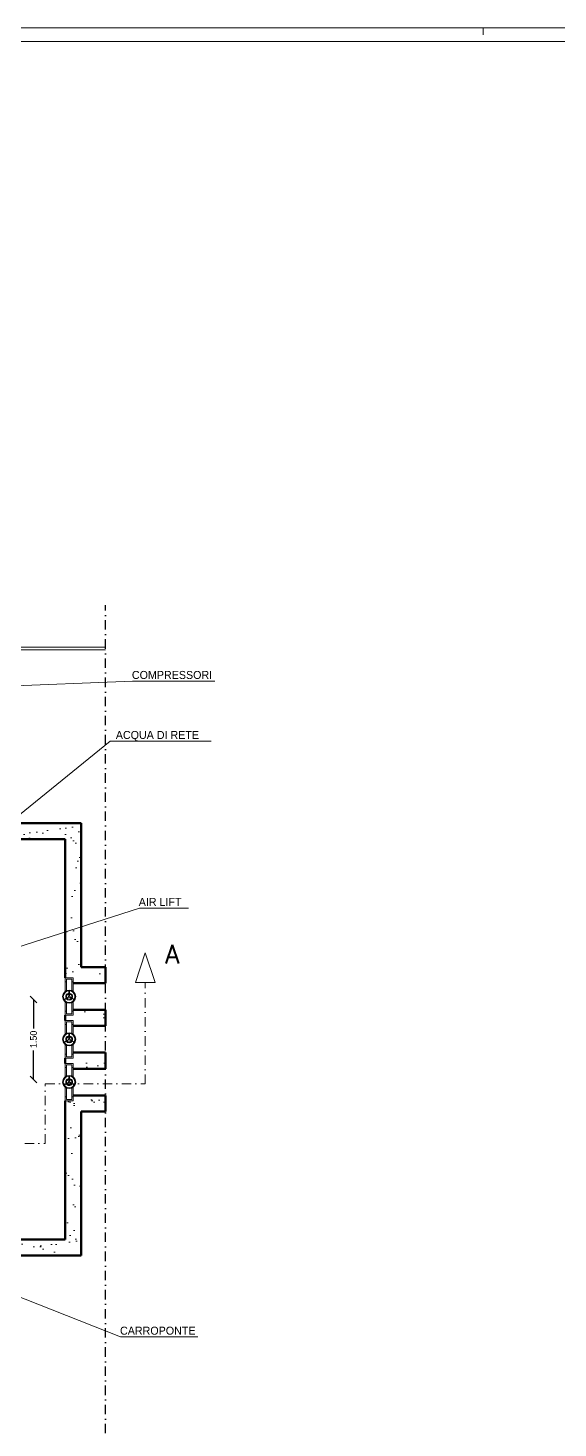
# Model space of a CAD drawing. Extents: x -2884 to -859, y 3232 to 5149.
# Drawn here: x -1659 to -1461, y 4624 to 5149 of the extents above; entities that cross this region are included whole.
import ezdxf
from ezdxf.enums import TextEntityAlignment as Align

# ---------------------------------------------------------------- set-up
doc = ezdxf.new("R2010")
doc.units = 0
doc.header["$MEASUREMENT"] = 0
doc.linetypes.add('DGN Style 4', pattern=[707.685435, 353.621704, -176.810852, 0.442027, -176.810852])
doc.layers.get('0').update_dxf_attribs({"linetype": 'CONTINUOUS', "lineweight": 15})
doc.layers.get('DEFPOINTS').update_dxf_attribs({"linetype": 'CONTINUOUS', "lineweight": 15})
for name, color, linetype, lineweight in [('Cartiglio', 7, 'CONTINUOUS', 15), ('Muratura', 7, 'CONTINUOUS', 15), ('Paratoie', 7, 'CONTINUOUS', 15), ('Quote e scritte', 252, 'CONTINUOUS', 15), ('Ringhiera in primo piano', 96, 'CONTINUOUS', 15)]:
    doc.layers.add(name, color=color, linetype=linetype, lineweight=lineweight)
doc.layers.add('Contorni', color=30, linetype='CONTINUOUS')
doc.styles.add('Style-ENGINEERING', font='ENGINEERING.shx')
doc.dimstyles.new('SASA$0', dxfattribs={"dimtxt": 0.1, "dimasz": 0.1, "dimexe": 0.18, "dimexo": 0.0625, "dimgap": 0.1, "dimtad": 0, "dimzin": 0, "dimdsep": 46, "dimtxsty": 'Standard', "dimblk1": 'OBLIQUE', "dimblk2": 'OBLIQUE', "dimsah": 1, "dimcen": 0.09, "dimse1": 1, "dimse2": 1, "dimadec": 0, "dimazin": 0, "dimtfac": 1, "dimtdec": 4, "dimtofl": 0, "dimtmove": 0, "dimatfit": 3, "dimldrblk": 'OBLIQUE', "dimfxl": 1, "dimtolj": 1, "dimtzin": 0, "dimarcsym": 0})
pattern_1 = [(37.5, (37611.4005, -59850.958), (-0.3149668, 9.63411885), [0, -7.6, 0, -8.5, 0, -8.125]), (7.5, (37611.4, -59850.958), (8.8488835, 14.1107303), [0, -4.1, 0, -6.85, 0, -2.625]), (327.5, (37605.2505, -59850.958), (15.5707093, 0.0282953), [0, -2.5, 0, -9, 0, -11.75]), (317.5, (37605.25, -59850.958), (15.030633, 4.3883778), [0, -1.25, 0, -5.9, 0, -6.75])]

# ---------------------------------------------------------------- blocks, each defined once
blk = doc.blocks.new('_OBLIQUE')
at = {"color": 0, "linetype": 'ByBlock'}
blk.add_line((-0.5, -0.5), (0.5, 0.5), dxfattribs=at)
blk = doc.blocks.new('*D87')
at = {"layer": 'DEFPOINTS', "color": 0, "linetype": 'Continuous', "transparency": 16777216}
for p in [(-1662.52, 4784.88), (-1662.52, 4754.88), (-1657.37, 4754.88)]:
    blk.add_point(p, dxfattribs=at)
at = {"layer": 'Quote e scritte', "color": 0, "linetype": 'Continuous', "lineweight": -2, "transparency": 16777216}
for p, q in [((-1657.37, 4784.88), (-1657.37, 4774.01)), ((-1657.37, 4754.88), (-1657.37, 4765.76))]:
    blk.add_line(p, q, dxfattribs=at)
at = {"layer": 'Quote e scritte', "color": 0, "linetype": 'Continuous', "lineweight": -2, "transparency": 16777216, "xscale": 2.5, "yscale": 2.5, "zscale": 2.5}
for p, rotation in [((-1657.37, 4784.88), 90), ((-1657.37, 4754.88), 270)]:
    blk.add_blockref('_OBLIQUE', p, dxfattribs=dict(at, rotation=rotation))
at = {"layer": 'Quote e scritte', "color": 0, "linetype": 'Continuous', "transparency": 16777216, "insert": (-1657.37, 4769.88), "char_height": 2.5, "attachment_point": 5, "rotation": 90}
blk.add_mtext('\\A1;1.50', dxfattribs=at)

msp = doc.modelspace()

# ---------------------------------------------------------------- hatches: boundary and pattern name
at = {"layer": 'Muratura', "linetype": 'Continuous'}
h = msp.add_hatch(dxfattribs=at)
h.set_pattern_fill('AR-SAND', color=256, scale=5)
h.set_pattern_definition(pattern_1)
h.paths.add_polyline_path([(-1639.52, 4850.882), (-1662.52, 4850.882), (-1662.52, 4856.544), (-1668.52, 4850.34), (-1668.52, 4840.882), (-1665.52, 4840.882), (-1665.52, 4839.382), (-1665.52, 4838.882), (-1662.52, 4838.882), (-1662.52, 4844.882), (-1645.52, 4844.882), (-1645.52, 4810.181), (-1639.52, 4812.104)])
h.paths.add_polyline_path([(-1639.52, 4812.104), (-1645.52, 4810.181), (-1645.52, 4792.893), (-1642.52, 4792.893), (-1642.52, 4791.393), (-1642.52, 4790.893), (-1630.366, 4790.893), (-1630.366, 4796.893), (-1639.52, 4796.893)])
h = msp.add_hatch(dxfattribs=at)
h.set_pattern_fill('AR-SAND', color=256, scale=5)
h.set_pattern_definition(pattern_1)
h.paths.add_polyline_path([(-1630.366, 4764.893), (-1642.52, 4764.893), (-1642.52, 4764.393), (-1642.52, 4762.893), (-1645.52, 4762.893), (-1645.52, 4760.893), (-1642.52, 4760.893), (-1642.52, 4759.393), (-1642.52, 4758.893), (-1630.366, 4758.893)])
h.paths.add_polyline_path([(-1630.366, 4780.893), (-1642.52, 4780.893), (-1642.52, 4780.393), (-1642.52, 4778.893), (-1645.52, 4778.893), (-1645.52, 4776.893), (-1642.52, 4776.893), (-1642.52, 4775.393), (-1642.52, 4774.893), (-1630.366, 4774.893)])
h = msp.add_hatch(dxfattribs=at)
h.set_pattern_fill('AR-SAND', color=256, scale=5)
h.set_pattern_definition(pattern_1)
edge = h.paths.add_edge_path()
edge.add_line((-1728.751, 4654.803), (-1754.671, 4654.803))
edge.add_line((-1754.671, 4654.803), (-1754.671, 4653.689))
edge.add_line((-1754.671, 4653.689), (-1753.307, 4653.689))
edge.add_line((-1753.307, 4653.689), (-1753.307, 4653.533))
edge.add_line((-1753.307, 4653.533), (-1755.899, 4653.533))
edge.add_line((-1755.899, 4653.533), (-1755.899, 4653.29))
edge.add_ellipse((-1755.708, 4653.222), major_axis=(0.191, 0), ratio=0.95, start_angle=90, end_angle=178.55456)
edge.add_line((-1755.899, 4653.227), (-1755.899, 4652.904))
edge.add_line((-1755.899, 4652.904), (-1728.751, 4652.904))
edge.add_line((-1728.751, 4652.904), (-1728.751, 4653.533))
edge.add_line((-1728.751, 4653.533), (-1730.115, 4653.533))
edge.add_line((-1730.115, 4653.533), (-1730.115, 4653.689))
edge.add_line((-1730.115, 4653.689), (-1728.751, 4653.689))
edge.add_line((-1728.751, 4653.689), (-1728.751, 4654.803))
h.paths.add_polyline_path([(-1701.465, 4654.803), (-1724.675, 4654.803), (-1724.675, 4652.904), (-1701.465, 4652.904), (-1701.465, 4653.533), (-1702.83, 4653.533), (-1702.83, 4653.689), (-1701.465, 4653.689)], flags=17)
h.paths.add_polyline_path([(-1662.52, 4673.276), (-1668.52, 4675.639), (-1668.52, 4658.882), (-1701.347, 4658.882), (-1701.693, 4656.618), (-1724.675, 4656.618), (-1724.675, 4655.866), (-1701.465, 4655.866), (-1701.465, 4656.54), (-1700.101, 4656.54), (-1700.101, 4653.689), (-1698.737, 4653.689), (-1698.737, 4653.533), (-1701.329, 4653.533), (-1701.329, 4652.904), (-1662.52, 4652.904)])
h.paths.add_polyline_path([(-1639.52, 4742.893), (-1630.366, 4742.893), (-1630.366, 4748.893), (-1642.52, 4748.893), (-1642.52, 4748.393), (-1642.52, 4746.893), (-1645.52, 4746.893), (-1645.52, 4694.904), (-1662.52, 4694.882), (-1662.52, 4700.882), (-1665.52, 4700.882), (-1665.52, 4700.382), (-1665.52, 4698.882), (-1668.52, 4698.882), (-1668.52, 4675.639), (-1662.52, 4673.276), (-1662.52, 4688.882), (-1639.52, 4688.882)])
h.paths.add_polyline_path([(-1664.998, 4676.484), (-1664.998, 4682.817), (-1667.998, 4682.817), (-1667.998, 4676.484)], flags=24)

# ---------------------------------------------------------------- linework, layer by layer
at = {"layer": 'Cartiglio', "linetype": 'Continuous'}
msp.add_line((-1488.733, 5148.979), (-1488.733, 5146.479), dxfattribs=at)
at = {"layer": 'Cartiglio', "ltscale": 100}
for points in [[(-858.733, 4307.979), (-858.733, 5148.979), (-2047.733, 5148.979), (-2047.733, 4307.979)], [(-863.733, 4312.979), (-863.733, 5143.979), (-2042.733, 5143.979), (-2042.733, 4312.979)]]:
    msp.add_lwpolyline(points, close=True, dxfattribs=at)
at = {"layer": 'Contorni', "linetype": 'DGN Style 4', "ltscale": 0.01}
msp.add_line((-1630.366, 4607.879), (-1630.366, 4932.666), dxfattribs=at)
at = {"layer": 'Muratura', "linetype": 'Continuous', "lineweight": 50}
for p, q in [((-1662.52, 4850.882), (-1639.52, 4850.882)), ((-1639.52, 4796.893), (-1639.52, 4850.882)), ((-1662.52, 4844.882), (-1645.52, 4844.882)), ((-1645.52, 4792.893), (-1645.52, 4844.882)), ((-1630.366, 4796.893), (-1630.366, 4790.893)), ((-1630.366, 4780.893), (-1642.52, 4780.893)), ((-1630.366, 4780.893), (-1630.366, 4774.893)), ((-1645.52, 4778.893), (-1645.52, 4776.893)), ((-1630.366, 4774.893), (-1642.52, 4774.893)), ((-1645.52, 4762.893), (-1645.52, 4760.893)), ((-1630.366, 4764.893), (-1642.52, 4764.893)), ((-1630.366, 4764.893), (-1630.366, 4758.893)), ((-1630.366, 4758.893), (-1642.52, 4758.893)), ((-1645.52, 4746.893), (-1645.52, 4694.904)), ((-1630.366, 4748.893), (-1630.366, 4742.893)), ((-1639.52, 4742.871), (-1639.52, 4688.882)), ((-1662.52, 4694.882), (-1645.52, 4694.904)), ((-1662.52, 4688.882), (-1639.52, 4688.882))]:
    msp.add_line(p, q, dxfattribs=at)
for points in [[(-1630.366, 4796.893), (-1639.52, 4796.893)], [(-1630.366, 4790.893), (-1642.52, 4790.893)], [(-1642.4, 4748.893), (-1630.366, 4748.893)], [(-1639.52, 4742.893), (-1630.366, 4742.893)]]:
    msp.add_lwpolyline(points, dxfattribs=at)
at = {"layer": 'Paratoie', "linetype": 'Continuous'}
for p, q in [((-1642.52, 4792.893), (-1645.52, 4792.893)), ((-1645.52, 4791.393), (-1645.52, 4787.832)), ((-1642.52, 4791.393), (-1642.52, 4787.832)), ((-1644.117, 4786.165), (-1644.117, 4788.081)), ((-1643.923, 4786.165), (-1643.923, 4788.081)), ((-1644.304, 4785.84), (-1645.964, 4784.882)), ((-1644.208, 4785.673), (-1645.867, 4784.715)), ((-1645.52, 4780.393), (-1645.52, 4783.954)), ((-1643.832, 4785.673), (-1642.173, 4784.715)), ((-1643.736, 4785.84), (-1642.077, 4784.882)), ((-1642.52, 4780.393), (-1642.52, 4783.954)), ((-1642.52, 4778.893), (-1645.52, 4778.893)), ((-1642.52, 4776.893), (-1645.52, 4776.893)), ((-1645.52, 4775.393), (-1645.52, 4771.832)), ((-1644.117, 4770.165), (-1644.117, 4772.081)), ((-1643.923, 4770.165), (-1643.923, 4772.081)), ((-1642.52, 4775.393), (-1642.52, 4771.832)), ((-1644.304, 4769.84), (-1645.964, 4768.882)), ((-1644.208, 4769.673), (-1645.867, 4768.715)), ((-1645.52, 4764.393), (-1645.52, 4767.954)), ((-1643.832, 4769.673), (-1642.173, 4768.715)), ((-1643.736, 4769.84), (-1642.077, 4768.882)), ((-1642.52, 4764.393), (-1642.52, 4767.954)), ((-1642.52, 4762.893), (-1645.52, 4762.893)), ((-1642.52, 4760.893), (-1645.52, 4760.893)), ((-1645.52, 4759.393), (-1645.52, 4755.832)), ((-1644.117, 4754.165), (-1644.117, 4756.081)), ((-1643.923, 4754.165), (-1643.923, 4756.081)), ((-1642.52, 4759.393), (-1642.52, 4755.832)), ((-1644.304, 4753.84), (-1645.964, 4752.882)), ((-1644.208, 4753.673), (-1645.867, 4752.715)), ((-1645.52, 4748.393), (-1645.52, 4751.954)), ((-1643.832, 4753.673), (-1642.173, 4752.715)), ((-1643.736, 4753.84), (-1642.077, 4752.882)), ((-1642.52, 4748.393), (-1642.52, 4751.954)), ((-1642.52, 4746.893), (-1645.52, 4746.893))]:
    msp.add_line(p, q, dxfattribs=at)
at = {"layer": 'Paratoie'}
for p, q in [((-1645.52, 4792.893), (-1645.52, 4791.393)), ((-1645.02, 4791.393), (-1645.52, 4791.393)), ((-1645.02, 4792.393), (-1643.02, 4792.393)), ((-1643.02, 4792.393), (-1645.02, 4792.393)), ((-1645.02, 4792.393), (-1645.02, 4791.393)), ((-1645.02, 4788.131), (-1645.02, 4792.393)), ((-1643.02, 4792.393), (-1643.02, 4791.393)), ((-1643.02, 4788.131), (-1643.02, 4792.393)), ((-1642.52, 4791.393), (-1643.02, 4791.393)), ((-1642.52, 4792.893), (-1642.52, 4791.393)), ((-1645.02, 4783.655), (-1645.02, 4779.393)), ((-1643.02, 4783.655), (-1643.02, 4779.393)), ((-1645.52, 4778.893), (-1645.52, 4780.393)), ((-1645.02, 4780.393), (-1645.52, 4780.393)), ((-1645.52, 4776.893), (-1645.52, 4775.393)), ((-1645.02, 4779.393), (-1645.02, 4780.393)), ((-1645.02, 4779.393), (-1643.02, 4779.393)), ((-1643.02, 4779.393), (-1645.02, 4779.393)), ((-1645.02, 4776.393), (-1643.02, 4776.393)), ((-1643.02, 4776.393), (-1645.02, 4776.393)), ((-1645.02, 4776.393), (-1645.02, 4775.393)), ((-1645.02, 4772.131), (-1645.02, 4776.393)), ((-1643.02, 4779.393), (-1643.02, 4780.393)), ((-1642.52, 4780.393), (-1643.02, 4780.393)), ((-1643.02, 4776.393), (-1643.02, 4775.393)), ((-1643.02, 4772.131), (-1643.02, 4776.393)), ((-1642.52, 4778.893), (-1642.52, 4780.393)), ((-1642.52, 4776.893), (-1642.52, 4775.393)), ((-1645.02, 4775.393), (-1645.52, 4775.393)), ((-1642.52, 4775.393), (-1643.02, 4775.393)), ((-1645.02, 4767.655), (-1645.02, 4763.393)), ((-1643.02, 4767.655), (-1643.02, 4763.393)), ((-1645.52, 4762.893), (-1645.52, 4764.393)), ((-1645.02, 4764.393), (-1645.52, 4764.393)), ((-1645.52, 4760.893), (-1645.52, 4759.393)), ((-1645.02, 4763.393), (-1645.02, 4764.393)), ((-1645.02, 4763.393), (-1643.02, 4763.393)), ((-1643.02, 4763.393), (-1645.02, 4763.393)), ((-1645.02, 4760.393), (-1643.02, 4760.393)), ((-1643.02, 4760.393), (-1645.02, 4760.393)), ((-1645.02, 4760.393), (-1645.02, 4759.393)), ((-1645.02, 4756.131), (-1645.02, 4760.393)), ((-1643.02, 4763.393), (-1643.02, 4764.393)), ((-1642.52, 4764.393), (-1643.02, 4764.393)), ((-1643.02, 4760.393), (-1643.02, 4759.393)), ((-1643.02, 4756.131), (-1643.02, 4760.393)), ((-1642.52, 4762.893), (-1642.52, 4764.393)), ((-1642.52, 4760.893), (-1642.52, 4759.393)), ((-1645.02, 4759.393), (-1645.52, 4759.393)), ((-1642.52, 4759.393), (-1643.02, 4759.393)), ((-1645.02, 4751.655), (-1645.02, 4747.393)), ((-1643.02, 4751.655), (-1643.02, 4747.393)), ((-1645.52, 4746.893), (-1645.52, 4748.393)), ((-1645.02, 4748.393), (-1645.52, 4748.393)), ((-1645.02, 4747.393), (-1645.02, 4748.393)), ((-1645.02, 4747.393), (-1643.02, 4747.393)), ((-1643.02, 4747.393), (-1645.02, 4747.393)), ((-1643.02, 4747.393), (-1643.02, 4748.393)), ((-1642.52, 4748.393), (-1643.02, 4748.393)), ((-1642.52, 4746.893), (-1642.52, 4748.393))]:
    msp.add_line(p, q, dxfattribs=at)
at = {"layer": 'Paratoie', "linetype": 'Continuous'}
for centre, radius in [((-1644.02, 4785.893), 2.451), ((-1644.02, 4785.893), 2.19), ((-1644.02, 4785.893), 0.289), ((-1644.02, 4769.893), 2.451), ((-1644.02, 4769.893), 2.19), ((-1644.02, 4769.893), 0.289), ((-1644.02, 4753.893), 2.451), ((-1644.02, 4753.893), 2.19), ((-1644.02, 4753.893), 0.289)]:
    msp.add_circle(centre, radius, dxfattribs=at)
for centre, radius, start, end in [((-1644.02, 4785.893), 1.288, 94.30378, 205.69339), ((-1644.02, 4785.893), 0.989, 95.60889, 204.38732), ((-1644.02, 4785.893), 1.288, 334.30456, 85.69413), ((-1644.02, 4785.893), 0.989, 335.61001, 84.38819), ((-1644.02, 4785.893), 1.288, 214.30278, 325.69518), ((-1644.02, 4785.893), 0.989, 215.60765, 324.38967), ((-1644.02, 4769.893), 1.288, 94.30378, 205.69339), ((-1644.02, 4769.893), 0.989, 95.60889, 204.38732), ((-1644.02, 4769.893), 1.288, 334.30456, 85.69413), ((-1644.02, 4769.893), 0.989, 335.61001, 84.38819), ((-1644.02, 4769.893), 1.288, 214.30278, 325.69518), ((-1644.02, 4769.893), 0.989, 215.60765, 324.38967), ((-1644.02, 4753.893), 1.288, 94.30378, 205.69339), ((-1644.02, 4753.893), 0.989, 95.60889, 204.38732), ((-1644.02, 4753.893), 1.288, 334.30456, 85.69413), ((-1644.02, 4753.893), 0.989, 335.61001, 84.38819), ((-1644.02, 4753.893), 1.288, 214.30278, 325.69518), ((-1644.02, 4753.893), 0.989, 215.60765, 324.38967)]:
    msp.add_arc(centre, radius, start, end, dxfattribs=at)
at = {"layer": 'Quote e scritte', "linetype": 'Continuous'}
for p, q in [((-1620.256, 4904.177), (-1697.864, 4900.986)), ((-1620.256, 4904.177), (-1589.342, 4904.177)), ((-1628.676, 4881.676), (-1672.887, 4845.824)), ((-1628.676, 4881.676), (-1590.737, 4881.676)), ((-1677.644, 4799.882), (-1617.688, 4819.104)), ((-1617.688, 4819.104), (-1599.309, 4819.104)), ((-1615.454, 4802.299), (-1619.105, 4791.191)), ((-1615.454, 4802.299), (-1611.804, 4791.191)), ((-1611.804, 4791.191), (-1619.105, 4791.191)), ((-1624.706, 4658.382), (-1724.502, 4697.689)), ((-1624.706, 4658.382), (-1595.82, 4658.382))]:
    msp.add_line(p, q, dxfattribs=at)
at = {"layer": 'Quote e scritte', "linetype": 'DGN Style 4', "ltscale": 0.01}
for p, q in [((-1615.454, 4753.157), (-1615.454, 4791.191)), ((-1652.957, 4730.853), (-1652.957, 4753.157)), ((-1652.957, 4753.157), (-1615.454, 4753.157)), ((-1775.418, 4730.853), (-1652.957, 4730.853))]:
    msp.add_line(p, q, dxfattribs=at)
at = {"layer": 'Ringhiera in primo piano', "linetype": 'Continuous'}
for p, q in [((-1675.944, 4916.882), (-1630.366, 4916.882)), ((-1675.944, 4915.882), (-1630.366, 4915.882))]:
    msp.add_line(p, q, dxfattribs=at)

# ---------------------------------------------------------------- texts
at = {"layer": 'Quote e scritte', "style": 'Style-ENGINEERING'}
for s, p in [('COMPRESSORI', (-1620.493, 4906.477)), ('ACQUA DI RETE', (-1626.526, 4883.976)), ('AIR LIFT', (-1617.924, 4821.403)), ('CARROPONTE', (-1624.943, 4660.681))]:
    msp.add_text(s, height=3, dxfattribs=at).set_placement(p, align=Align.MIDDLE_LEFT)
at = {"layer": 'Quote e scritte', "linetype": 'Continuous', "extrusion": (0, 0, -1), "insert": (-1602.668, 4805.272), "char_height": 7, "width": 29.426, "attachment_point": 1, "text_direction": (-1, 0, 0)}
msp.add_mtext('\\Fromans.shx;A', dxfattribs=at)

# ---------------------------------------------------------------- dimensions: what is measured, and where the dimension line sits
at = {"layer": 'Quote e scritte', "linetype": 'Continuous'}
dim = msp.add_linear_dim(base=(-1657.369, 4754.882), p1=(-1662.52, 4784.882), p2=(-1662.52, 4754.882), angle=90, dimstyle='SASA$0', override={"dimtxt": 2.5, "dimasz": 2.5, "dimgap": 1, "dimlfac": 0.05}, dxfattribs=at)
dim.commit()
dim.dimension.update_dxf_attribs({"geometry": '*D87', "text_midpoint": (-1657.369, 4769.882)})

doc.saveas('drawing.dxf')
